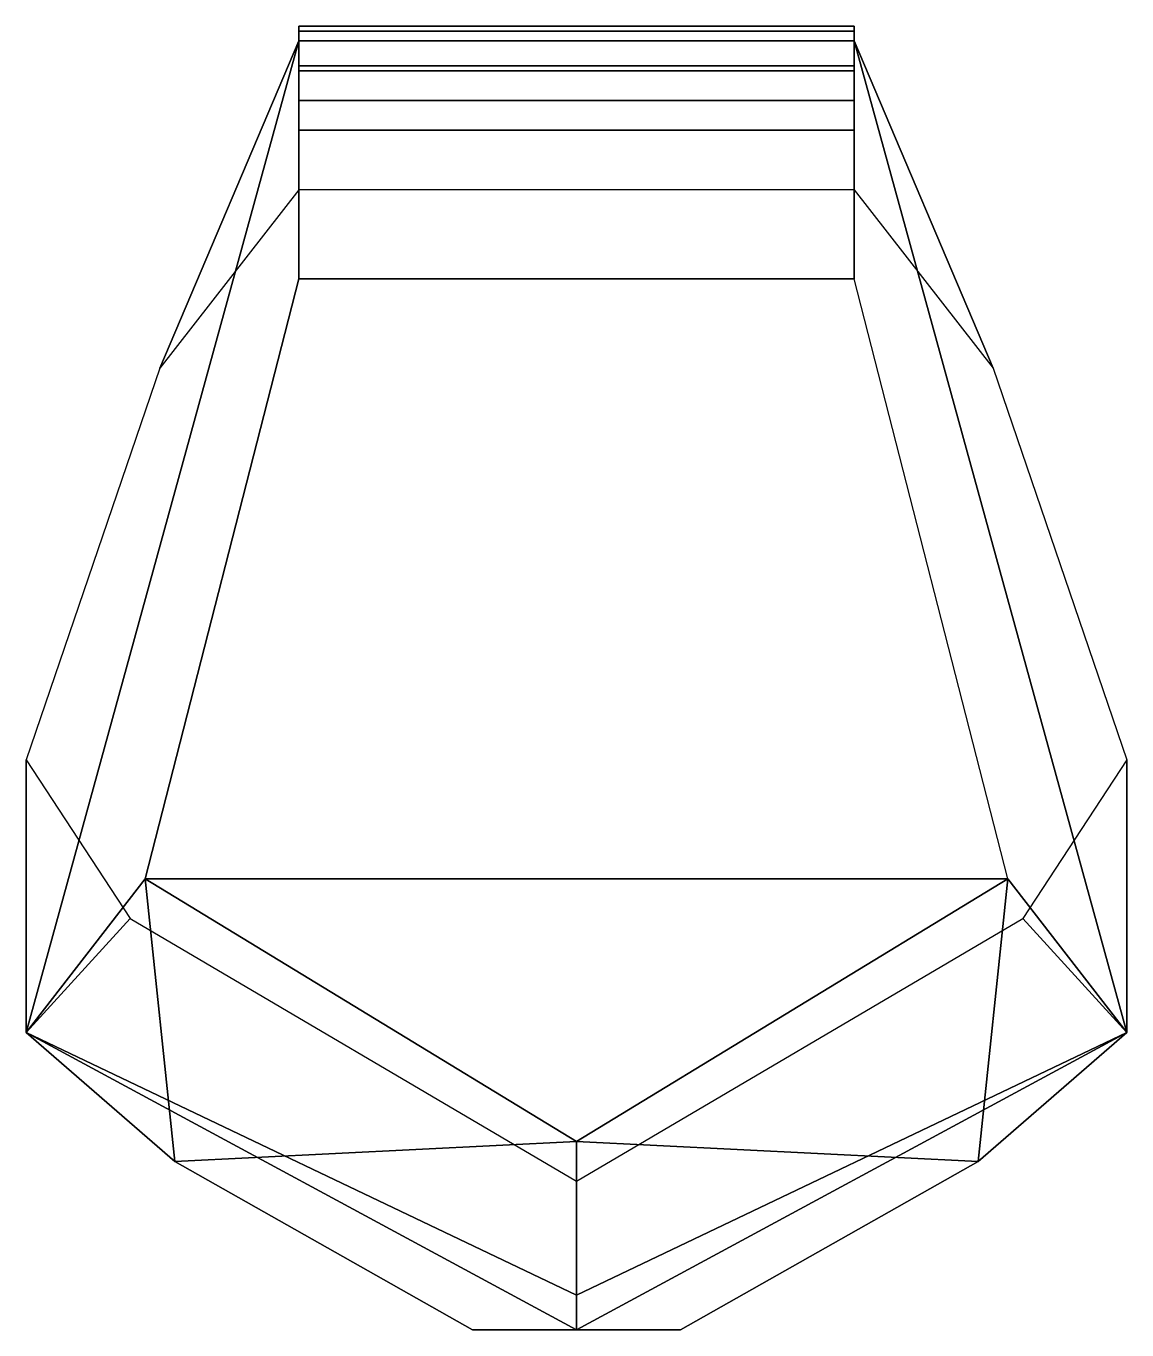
# Model space of a CAD drawing. Extents: x -1.11 to 1.11, y -1.29 to 1.34.
import ezdxf

# ---------------------------------------------------------------- set-up
doc = ezdxf.new("R2010")
doc.units = 0
doc.layers.add('TURRET', color=2, linetype='CONTINUOUS')

msp = doc.modelspace()

# ---------------------------------------------------------------- linework, layer by layer
at = {"layer": 'TURRET'}
for points in [[(-0.56, 1.34, 0.36), (-0.56, 1.33, 0.4), (0.56, 1.33, 0.4), (0.56, 1.34, 0.36)], [(0.56, 1.34, 0.36), (0.56, 1.34, 0.2), (-0.56, 1.34, 0.2), (-0.56, 1.34, 0.36)], [(0.56, 1.34, 0.2), (0.56, 1.31, 0.15), (-0.56, 1.31, 0.15), (-0.56, 1.34, 0.2)], [(-0.56, 1.34, 0.36), (-0.56, 1.31, 0.32), (-0.56, 0.83, 0.68), (-0.56, 1.33, 0.4)], [(-0.56, 1.13), (-0.56, 1.01), (-0.56, 1.31, 0.32), (-0.56, 1.34, 0.36)], [(-0.56, 1.25, 0.08), (-0.56, 1.13), (-0.56, 1.34, 0.36), (-0.56, 1.34, 0.2)], [(-0.56, 1.31, 0.15), (-0.56, 1.25, 0.08), (-0.56, 1.34, 0.2), (-0.56, 1.31, 0.15)], [(-0.56, 1.26, 0.51), (-0.56, 1.33, 0.4), (-0.56, 0.83, 0.68), (-0.56, 1.19, 0.56)], [(-0.56, 1.33, 0.4), (-0.56, 1.26, 0.51), (0.56, 1.26, 0.51), (0.56, 1.33, 0.4)], [(0.56, 1.26, 0.51), (0.56, 1.31, 0.32), (0.56, 1.34, 0.36), (0.56, 1.33, 0.4)], [(0.56, 1.34, 0.36), (0.56, 1.31, 0.32), (0.56, 1.31, 0.15), (0.56, 1.34, 0.2)], [(-0.56, 1.31, 0.32), (-0.84, 0.65), (-1.11, -0.14), (-1.11, -0.69, 0.32)], [(-0.56, 0.83, 0.68), (-0.56, 1.31, 0.32), (-1.11, -0.69, 0.32), (-0.87, -0.38, 0.68)], [(-0.56, 1.31, 0.32), (-0.56, 1.01), (-0.84, 0.65), (-0.56, 1.31, 0.32)], [(0.56, 1.31, 0.15), (0.56, 1.25, 0.08), (-0.56, 1.25, 0.08), (-0.56, 1.31, 0.15)], [(0.56, 0.83, 0.68), (0.56, 1.31, 0.32), (0.56, 1.26, 0.51), (0.56, 1.19, 0.56)], [(0.56, 0.83, 0.68), (0.56, 1.31, 0.32), (1.11, -0.69, 0.32), (0.87, -0.38, 0.68)], [(0.56, 1.31, 0.32), (0.84, 0.65), (1.11, -0.14), (1.11, -0.69, 0.32)], [(0.56, 1.01), (0.56, 1.01), (0.84, 0.65), (0.56, 1.31, 0.32)], [(0.56, 1.31, 0.32), (0.56, 1.01), (0.56, 1.13), (0.56, 1.31, 0.15)], [(0.56, 1.31, 0.15), (0.56, 1.13), (0.56, 1.25, 0.08)], [(-0.56, 1.26, 0.51), (-0.56, 1.19, 0.56), (0.56, 1.19, 0.56), (0.56, 1.26, 0.51)], [(0.56, 1.25, 0.08), (0.56, 1.13), (-0.56, 1.13), (-0.56, 1.25, 0.08)], [(-0.56, 1.19, 0.56), (-0.56, 0.83, 0.68), (0.56, 0.83, 0.68), (0.56, 1.19, 0.56)], [(0.56, 1.13), (0.56, 1.01), (-0.56, 1.01), (-0.56, 1.13)], [(0.56, 0.83, 0.68), (-0.56, 0.83, 0.68), (-0.87, -0.38, 0.68), (0.87, -0.38, 0.68)], [(-1.11, -0.69, 0.32), (-1.11, -0.14), (-0.9, -0.46), (-1.11, -0.69, 0.32)], [(1.11, -0.69, 0.32), (1.11, -0.14), (0.9, -0.46)], [(-1.11, -0.69, 0.32), (-1.11, -0.69, 0.32), (-0.81, -0.95, 0.7), (-0.87, -0.38, 0.7)], [(-1.11, -0.69, 0.32), (-1.11, -0.69, 0.32), (-0.87, -0.38, 0.7), (-0.87, -0.38, 0.68)], [(0.87, -0.38, 0.68), (-0.87, -0.38, 0.68), (0, -0.91, 0.68)], [(-0.81, -0.95, 0.7), (-0.81, -0.95, 0.7), (0, -0.91, 0.7), (-0.87, -0.38, 0.7)], [(-0.87, -0.38, 0.68), (-0.87, -0.38, 0.7), (0, -0.91, 0.7), (0, -0.91, 0.68)], [(0, -0.91, 0.68), (0, -0.91, 0.7), (0.87, -0.38, 0.7), (0.87, -0.38, 0.68)], [(0, -0.91, 0.7), (0, -0.91, 0.7), (0.81, -0.95, 0.7), (0.87, -0.38, 0.7)], [(0.81, -0.95, 0.7), (0.81, -0.95, 0.7), (1.11, -0.69, 0.32), (0.87, -0.38, 0.7)], [(0.87, -0.38, 0.7), (0.87, -0.38, 0.7), (1.11, -0.69, 0.32), (0.87, -0.38, 0.68)], [(-1.11, -0.69, 0.32), (-0.9, -0.46), (0, -0.99), (0, -1.22, 0.32)], [(0, -1.22, 0.32), (0, -0.99), (0.9, -0.46), (1.11, -0.69, 0.32)], [(0, -1.29, 0.58), (-0.21, -1.29, 0.7), (-0.81, -0.95, 0.7), (-1.11, -0.69, 0.32)], [(0, -1.22, 0.32), (0, -1.29, 0.58), (-1.11, -0.69, 0.32)], [(0.21, -1.29, 0.7), (0, -1.29, 0.58), (1.11, -0.69, 0.32), (0.81, -0.95, 0.7)], [(0, -1.29, 0.58), (0, -1.22, 0.32), (1.11, -0.69, 0.32)], [(-0.21, -1.29, 0.7), (0, -1.29, 0.7), (0, -0.91, 0.7), (-0.81, -0.95, 0.7)], [(0, -1.29, 0.7), (0.21, -1.29, 0.7), (0.81, -0.95, 0.7), (0, -0.91, 0.7)], [(0, -1.29, 0.58), (0, -1.29, 0.58), (0.21, -1.29, 0.7), (-0.21, -1.29, 0.7)]]:
    msp.add_3dface(points, dxfattribs=at)

doc.saveas('drawing.dxf')
